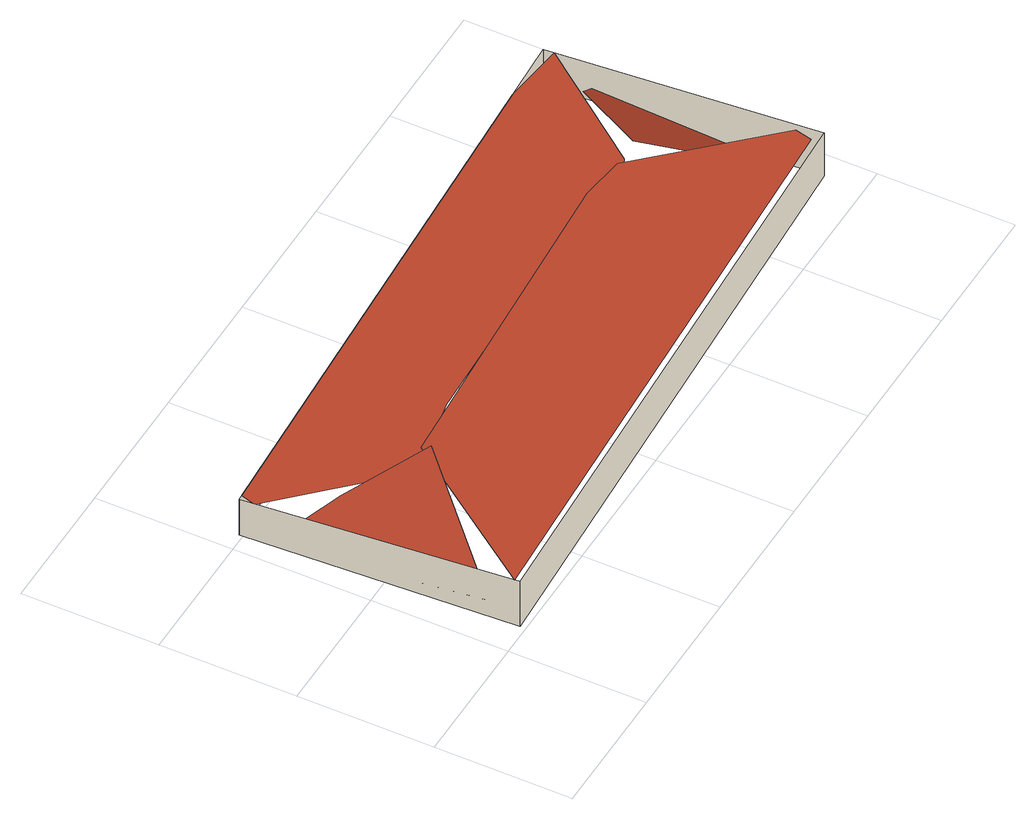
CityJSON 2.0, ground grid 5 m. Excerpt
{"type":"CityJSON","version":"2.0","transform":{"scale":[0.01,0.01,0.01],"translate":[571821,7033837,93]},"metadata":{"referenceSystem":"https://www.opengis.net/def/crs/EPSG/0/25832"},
"CityObjects":{
"building1":{"type":"Building","geometry":[{"type":"MultiSurface","lod":"2","boundaries":[[[0,1,2,3,4,5]],[[6,7,8,9]],[[10,11,12,13]],[[14,15,16,17,18,19,20,21,22,23,24,25,26]],[[27,28,29,30]],[[31,32,28,27]],[[33,34,32,31]],[[30,29,34,33]]],"semantics":{"surfaces":[{"type":"RoofSurface"},{"type":"WallSurface"}],"values":[0,0,0,0,1,1,1,1]}}]}
},
"vertices":[
[1807,681,221],[519,594,225],[122,42,226],[2367,168,219],[2381,233,219],[1975,661,220],[265,747,159],[76,911,32],[117,134,97],[473,532,300],[2376,247,40],[2367,964,84],[2304,961,124],[2030,634,285],[2036,669,186],[2360,1097,186],[2126,1124,186],[89,1014,186],[73,958,186],[451,570,186],[510,582,186],[519,594,186],[597,599,186],[766,634,186],[1807,681,186],[1975,661,186],[1989,647,186],[123,22,28],[123,22,226],[2412,145,219],[2412,145,28],[70,1013,28],[70,1013,186],[2358,1136,28],[2358,1136,186]
]}
